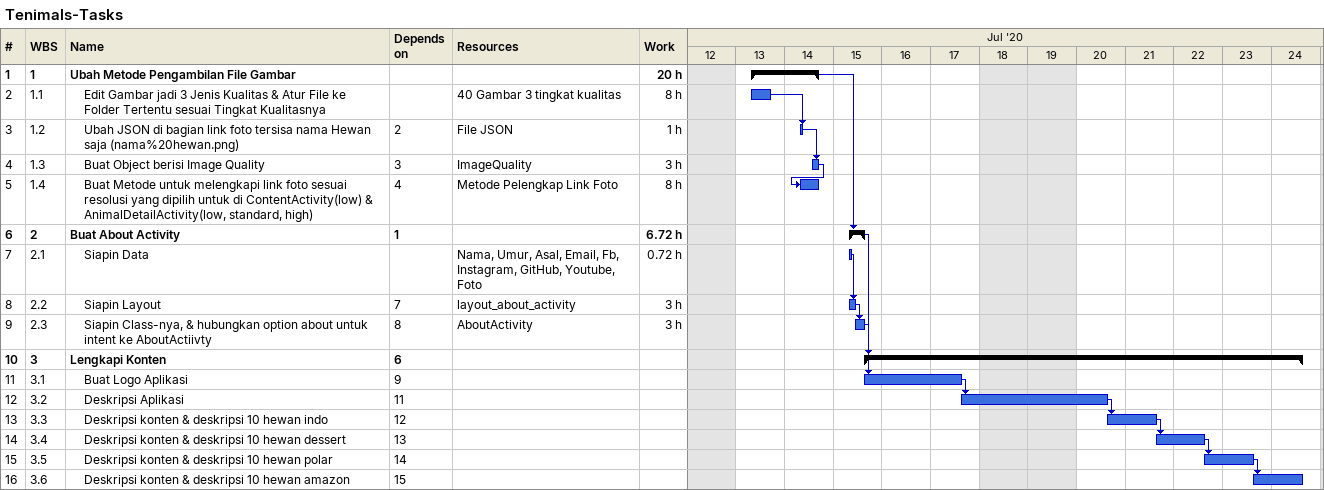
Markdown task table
Tenimals-Tasks

| ID | WBS | Task | Start | Finish | Predecessors | Resources | Work (h) |
|---|---|---|---|---|---|---|---|
| 1 | 1 | **Ubah Metode Pengambilan File Gambar** | 2020-07-13 | 2020-07-14 |  |  | 20 |
| 2 | 1.1 | Edit Gambar jadi 3 Jenis Kualitas & Atur File ke Folder Tertentu sesuai Tingkat Kualitasnya | 2020-07-13 | 2020-07-13 |  | 40 Gambar 3 tingkat kualitas | 8 |
| 3 | 1.2 | Ubah JSON di bagian link foto tersisa nama Hewan saja (nama%20hewan.png) | 2020-07-14 | 2020-07-14 | 2 | File JSON | 1 |
| 4 | 1.3 | Buat Object berisi Image Quality | 2020-07-14 | 2020-07-14 | 3 | ImageQuality | 3 |
| 5 | 1.4 | Buat Metode untuk melengkapi link foto sesuai resolusi yang dipilih untuk di ContentActivity(low) & AnimalDetailActivity(low, standard, high) | 2020-07-14 | 2020-07-14 | 4 | Metode Pelengkap Link Foto | 8 |
| 6 | 2 | **Buat About Activity** | 2020-07-15 | 2020-07-15 | 1 |  | 6.72 |
| 7 | 2.1 | Siapin Data | 2020-07-15 | 2020-07-15 |  | Nama, Umur, Asal, Email, Fb, Instagram, GitHub, Youtube, Foto | 0.72 |
| 8 | 2.2 | Siapin Layout | 2020-07-15 | 2020-07-15 | 7 | layout_about_activity | 3 |
| 9 | 2.3 | Siapin Class-nya, & hubungkan option about untuk intent ke AboutActiivty | 2020-07-15 | 2020-07-15 | 8 | AboutActivity | 3 |
| 10 | 3 | **Lengkapi Konten** | 2020-07-15 | 2020-07-24 | 6 |  |  |
| 11 | 3.1 | Buat Logo Aplikasi | 2020-07-15 | 2020-07-17 | 9 |  |  |
| 12 | 3.2 | Deskripsi Aplikasi | 2020-07-17 | 2020-07-20 | 11 |  |  |
| 13 | 3.3 | Deskripsi konten & deskripsi 10 hewan indo | 2020-07-20 | 2020-07-21 | 12 |  |  |
| 14 | 3.4 | Deskripsi konten & deskripsi 10 hewan dessert | 2020-07-21 | 2020-07-22 | 13 |  |  |
| 15 | 3.5 | Deskripsi konten & deskripsi 10 hewan polar | 2020-07-22 | 2020-07-23 | 14 |  |  |
| 16 | 3.6 | Deskripsi konten & deskripsi 10 hewan amazon | 2020-07-23 | 2020-07-24 | 15 |  |  |
